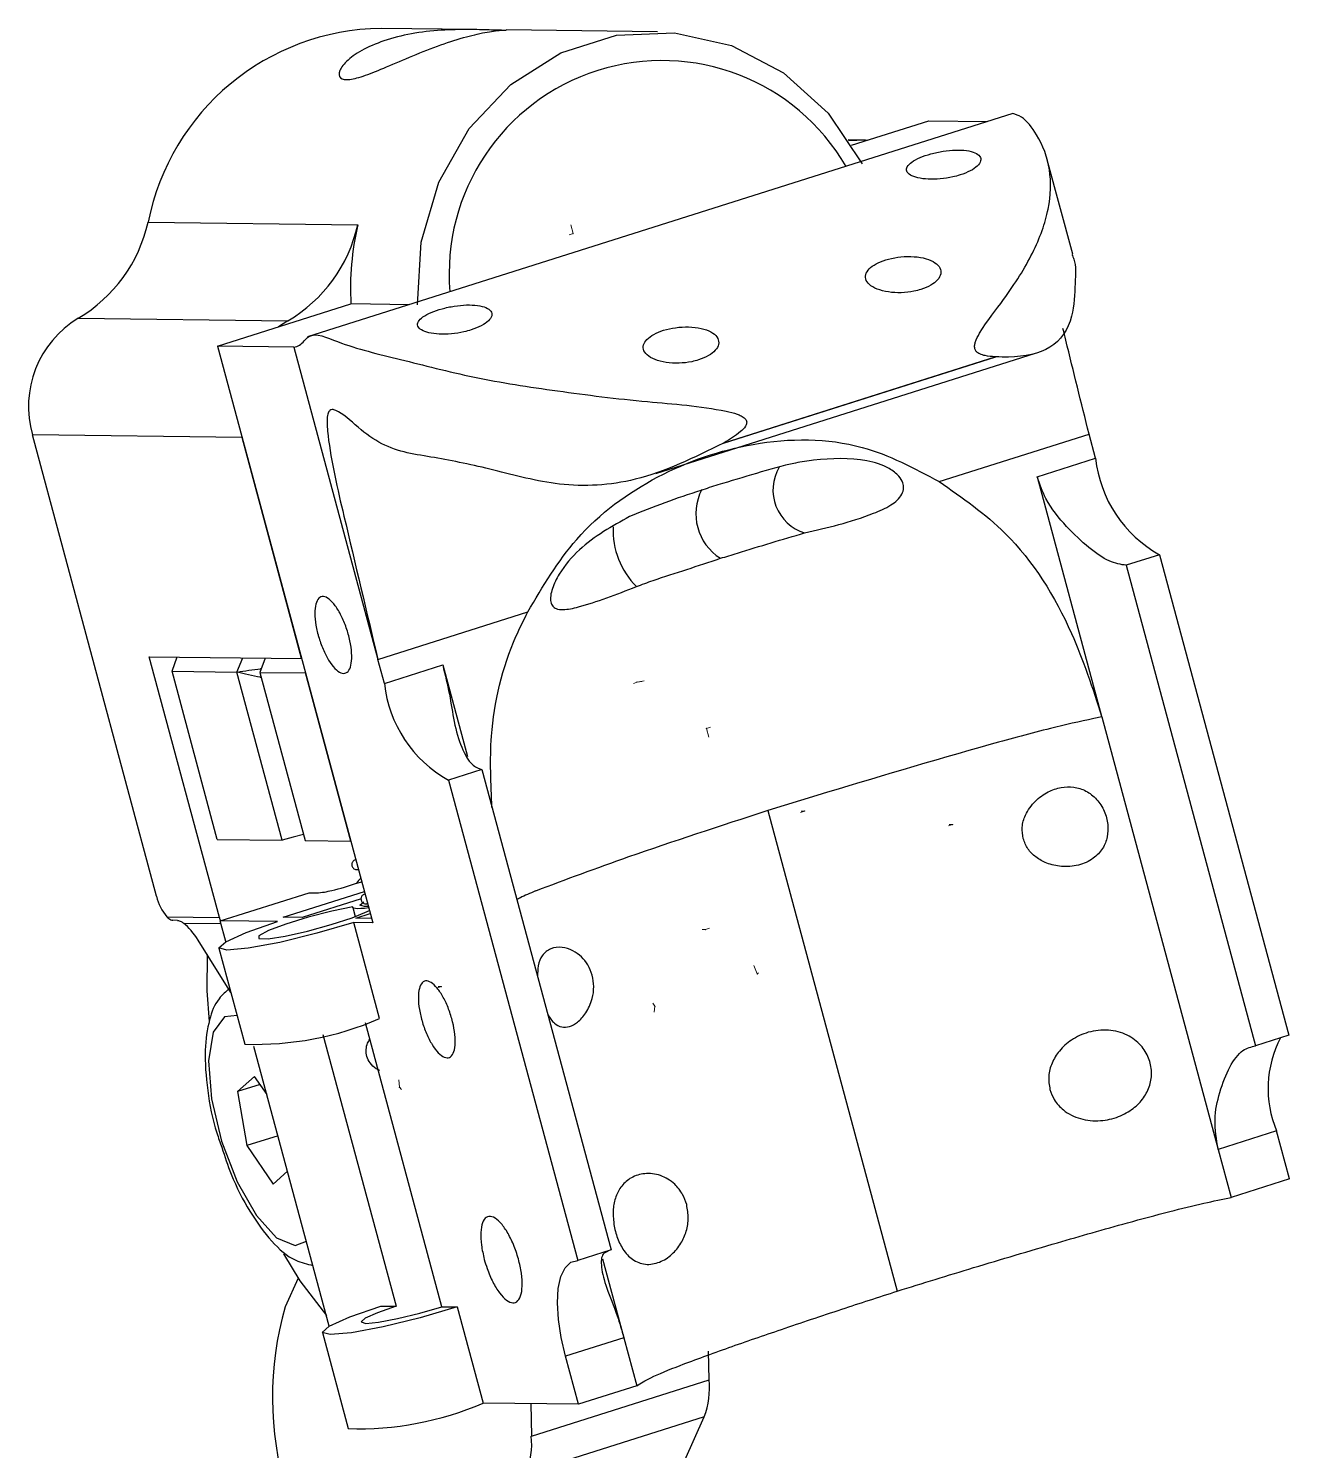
# Model space of a CAD drawing. Header units: millimetres. Extents: x 15 to 1184, y 5 to 836.
# Drawn here: x 769.27 to 794.46, y 677.55 to 705.96 of the extents above; entities that cross this region are included whole.
import ezdxf

# ---------------------------------------------------------------- set-up
doc = ezdxf.new("R2010")
doc.units = ezdxf.units.MM
doc.header["$PDSIZE"] = -1
doc.layers.get('0').update_dxf_attribs({"lineweight": 18})

msp = doc.modelspace()

# ---------------------------------------------------------------- linework, layer by layer
at = {"color": 7, "linetype": 'Continuous', "lineweight": 25}
for p, q in [((778.141, 705.934), (776.311, 705.956)), ((781.834, 705.888), (778.811, 705.925)), ((788.926, 704.256), (774.84, 699.794)), ((785.709, 703.622), (787.25, 704.11)), ((787.25, 704.11), (788.418, 704.095)), ((785.989, 703.725), (785.641, 703.729)), ((785.813, 703.718), (785.647, 703.72)), ((785.813, 703.718), (785.655, 703.708)), ((786.031, 703.724), (785.813, 703.718)), ((790.125, 701.448), (789.617, 703.334)), ((771.656, 702.086), (775.846, 702.035)), ((773.045, 699.61), (775.708, 700.453)), ((776.877, 700.439), (775.708, 700.453)), ((770.26, 700.169), (774.45, 700.118)), ((774.45, 700.118), (774.263, 699.996)), ((773.045, 699.61), (776.145, 688.094)), ((774.568, 699.591), (773.045, 699.61)), ((774.568, 699.591), (776.247, 693.354)), ((781.799, 697.069), (789.383, 699.472)), ((783.147, 697.673), (788.587, 699.396)), ((783.163, 697.682), (788.576, 699.397)), ((788.587, 699.396), (788.576, 699.397)), ((773.535, 697.787), (769.346, 697.839)), ((771.826, 688.625), (769.346, 697.839)), ((787.459, 696.905), (790.452, 697.853)), ((790.581, 697.374), (790.452, 697.853)), ((774.724, 693.372), (773.535, 697.787)), ((783.163, 697.682), (783.147, 697.673)), ((789.416, 697.004), (790.581, 697.374)), ((789.416, 697.004), (790.703, 692.224)), ((791.86, 695.445), (791.194, 695.234)), ((791.86, 695.445), (794.443, 685.849)), ((791.194, 695.234), (793.777, 685.638)), ((776.247, 693.354), (779.24, 694.302)), ((771.677, 693.409), (774.724, 693.372)), ((773.08, 688.198), (771.677, 693.409)), ((772.135, 693.117), (772.239, 693.403)), ((773.43, 693.101), (773.548, 693.387)), ((773.994, 693.381), (773.887, 693.095)), ((776.377, 692.874), (776.247, 693.354)), ((772.135, 693.117), (773.43, 693.101)), ((773.039, 689.758), (772.135, 693.117)), ((774.334, 689.742), (773.43, 693.101)), ((773.887, 693.095), (774.801, 693.084)), ((773.887, 693.095), (774.791, 689.737)), ((775.706, 689.726), (774.801, 693.084)), ((776.377, 692.874), (777.542, 693.243)), ((777.542, 693.243), (778.034, 691.417)), ((790.707, 692.206), (790.547, 692.174)), ((790.703, 692.224), (790.707, 692.206)), ((790.707, 692.206), (793.032, 683.569)), ((778.321, 691.156), (777.655, 690.945)), ((778.321, 691.156), (780.904, 681.56)), ((777.655, 690.945), (780.238, 681.349)), ((785.012, 690.636), (784.038, 690.334)), ((784.038, 690.334), (786.622, 680.738)), ((773.039, 689.758), (774.334, 689.742)), ((774.791, 689.737), (775.706, 689.726)), ((775.823, 688.887), (775.924, 688.915)), ((773.098, 688.132), (774.873, 688.694)), ((774.352, 688.204), (775.977, 688.718)), ((775.91, 688.572), (774.733, 688.199)), ((774.873, 688.694), (775.026, 688.692)), ((772.031, 688.211), (773.08, 688.198)), ((774.733, 688.199), (774.352, 688.204)), ((775.744, 688.403), (775.794, 688.218)), ((775.804, 688.186), (776.095, 688.278)), ((776.121, 688.182), (775.804, 688.186)), ((772.245, 688.143), (772.15, 688.145)), ((773.113, 688.073), (772.37, 688.082)), ((774.24, 688.118), (773.098, 688.132)), ((773.209, 687.718), (773.098, 688.132)), ((776.281, 686.18), (775.764, 688.099)), ((776.145, 688.094), (775.764, 688.099)), ((773.309, 686.704), (772.658, 687.746)), ((773.071, 687.588), (773.588, 685.669)), ((777.526, 680.426), (776, 686.094)), ((775.276, 680.041), (773.772, 685.627)), ((775.15, 685.865), (776.612, 680.437)), ((794.443, 685.849), (793.777, 685.638)), ((773.783, 685.027), (773.444, 684.722)), ((773.894, 684.864), (773.444, 684.722)), ((774.032, 684.662), (773.783, 685.027)), ((773.444, 684.722), (773.63, 683.646)), ((794.198, 683.939), (793.032, 683.569)), ((794.456, 682.979), (794.198, 683.939)), ((774.252, 683.843), (773.63, 683.646)), ((773.63, 683.646), (774.154, 682.877)), ((793.032, 683.569), (793.291, 682.61)), ((774.154, 682.877), (774.442, 683.137)), ((794.456, 682.979), (793.291, 682.61)), ((780.904, 681.56), (780.238, 681.349)), ((780.736, 681.382), (781.159, 679.808)), ((774.653, 680.997), (774.394, 680.423)), ((776.307, 680.441), (776.612, 680.437)), ((777.526, 680.426), (777.831, 680.422)), ((777.831, 680.422), (778.347, 678.503)), ((775.138, 679.911), (775.654, 677.992)), ((781.159, 679.808), (779.993, 679.439)), ((781.159, 679.808), (781.417, 678.849)), ((780.252, 678.479), (779.993, 679.439)), ((782.863, 678.965), (782.849, 679.542)), ((779.312, 677.84), (782.863, 678.965)), ((781.417, 678.849), (780.252, 678.479)), ((780.252, 678.479), (778.347, 678.503)), ((779.299, 678.491), (779.312, 677.84)), ((782.767, 678.227), (779.216, 677.102)), ((782.095, 676.736), (782.767, 678.227))]:
    msp.add_line(p, q, dxfattribs=at)
at = {"color": 7, "linetype": 'Continuous'}
for p, q in [((780.147, 701.86), (780.067, 701.834)), ((780.147, 701.86), (780.101, 702.032)), ((781.42, 692.901), (781.351, 692.876)), ((781.42, 692.901), (781.373, 692.88)), ((781.42, 692.901), (781.566, 692.929)), ((781.42, 692.901), (781.526, 692.913)), ((782.808, 691.975), (782.888, 692.001)), ((782.808, 691.975), (782.855, 691.803)), ((784.771, 690.325), (784.691, 690.3)), ((784.771, 690.325), (784.702, 690.326)), ((787.726, 690.056), (787.646, 690.031)), ((787.726, 690.056), (787.658, 690.057)), ((782.79, 687.959), (782.722, 687.959)), ((782.79, 687.959), (782.87, 687.984)), ((783.823, 687.074), (783.759, 687.24)), ((783.823, 687.074), (783.849, 687.097)), ((777.516, 686.822), (777.436, 686.796)), ((777.516, 686.822), (777.448, 686.823)), ((781.781, 686.427), (781.741, 686.489)), ((781.781, 686.427), (781.764, 686.307)), ((776.676, 684.81), (776.668, 684.961)), ((776.676, 684.81), (776.718, 684.768))]:
    msp.add_line(p, q, dxfattribs=at)
at = {"color": 7, "linetype": 'Continuous', "lineweight": 25}
for points in [[(777.041, 700.437), (777.112, 701.689), (777.461, 702.886), (778.069, 703.956), (778.899, 704.834), (779.9, 705.469), (781.014, 705.821), (782.173, 705.871), (783.307, 705.615), (784.35, 705.068), (785.239, 704.264), (785.919, 703.25)], [(774.759, 689.857), (774.556, 689.807), (774.334, 689.742)], [(776.057, 688.421), (775.979, 688.418), (775.889, 688.444), (775.964, 688.514)], [(775.744, 688.412), (775.327, 688.327), (774.855, 688.206), (774.408, 688.069), (774.06, 687.938), (773.869, 687.836), (773.866, 687.779), (774.052, 687.777), (774.397, 687.83), (774.842, 687.929), (775.314, 688.058), (775.734, 688.196), (776.032, 688.318), (776.078, 688.343)], [(776.064, 688.393), (776.063, 688.392), (775.978, 688.383), (775.906, 688.377), (775.846, 688.375), (775.799, 688.378), (775.766, 688.385), (775.748, 688.396), (775.744, 688.412)], [(775.764, 688.099), (775.026, 687.884), (774.285, 687.704), (773.653, 687.585), (773.227, 687.546), (773.07, 687.592), (773.208, 687.717), (773.619, 687.902), (774.24, 688.118)], [(772.836, 687.461), (772.828, 686.737), (772.875, 686.12)], [(773.433, 686.245), (773.186, 686.215), (772.957, 685.907), (772.865, 685.336), (772.922, 684.577), (773.12, 683.734), (773.433, 682.921), (773.819, 682.247), (774.224, 681.802), (774.595, 681.649), (774.819, 681.737)], [(774.359, 681.485), (774.689, 680.941), (775.22, 680.249)], [(779.993, 679.439), (779.907, 679.813), (779.854, 680.173), (779.835, 680.504), (779.851, 680.793), (779.902, 681.031), (779.986, 681.206), (780.1, 681.314), (780.238, 681.349)], [(777.831, 680.422), (777.093, 680.207), (776.352, 680.027), (775.72, 679.908), (775.293, 679.869), (775.137, 679.915), (775.275, 680.04), (775.686, 680.225), (776.307, 680.441)], [(776.612, 680.437), (776.239, 680.307), (775.992, 680.197), (775.91, 680.122), (776.003, 680.094), (776.259, 680.117), (776.639, 680.189), (777.083, 680.297), (777.526, 680.426)]]:
    msp.add_lwpolyline(points, dxfattribs=at)
for centre, radius, start, end in [((776.37, 701.15), 4.806, 90.7085, 168.7643), ((781.923, 701.061), 4.253, 30.2251, 184.9286), ((768.749, 702.737), 2.979, 300.4835, 347.396), ((772.938, 702.685), 2.979, 300.4835, 347.396), ((781.229, 700.77), 5.529, 166.7782, 183.2866), ((771.333, 698.403), 2.066, 121.2981, 195.8611), ((793.085, 697.645), 2.519, 186.1945, 240.8856), ((785.036, 696.738), 0.898, 149.5741, 252.7004), ((783.646, 696.262), 1.048, 152.5615, 237.87), ((782.56, 695.945), 1.617, 177.968, 224.6649), ((778.88, 693.146), 2.519, 186.1945, 240.8856), ((774.501, 692.426), 3.778, 282.6161, 290.4755), ((776.221, 688.613), 0.487, 130.4004, 145.9908), ((772.832, 688.865), 1.034, 193.3975, 219.2175), ((774.931, 690.266), 1.576, 273.4548, 284.5145), ((773.587, 688.335), 0.525, 195.0503, 202.5833), ((773.793, 691.941), 6.275, 268.1204, 293.351), ((796.206, 684.784), 2.179, 152.3064, 202.8139), ((780.657, 678.622), 6.517, 163.9608, 196.7905), ((781.183, 678.808), 1.687, 339.86, 5.3544), ((775.86, 684.264), 6.275, 268.1204, 293.351), ((777.632, 677.683), 1.687, 339.86, 5.3544)]:
    msp.add_arc(centre, radius, start, end, dxfattribs=at)
msp.add_ellipse((772.496, 687.702), major_axis=(0.289, -0.431), ratio=0.309131, start_param=1.465745, end_param=2.408832, dxfattribs=at)
for points, knots in [([(776.429, 705.731), (776.268, 705.671), (775.947, 705.552), (775.624, 705.32), (775.456, 705.103), (775.47, 704.951), (775.659, 704.918), (775.985, 705.006), (776.418, 705.183), (776.939, 705.411), (777.5, 705.634), (778.025, 705.799), (778.448, 705.893), (778.736, 705.925), (778.789, 705.924), (778.811, 705.923)], [0, 0, 0, 0, 0.376141, 0.751813, 1.139798, 1.53938, 1.92476, 2.29169, 2.664911, 3.058606, 3.456351, 3.836053, 4.204255, 4.58253, 4.857066, 4.857066, 4.857066, 4.857066]), ([(778.717, 705.92), (778.657, 705.921), (778.521, 705.924), (778.116, 705.937), (777.587, 705.931), (776.985, 705.878), (776.612, 705.78), (776.429, 705.731)], [0, 0, 0, 0, 0.367832, 0.8312, 1.31571, 1.820195, 2.310153, 2.310153, 2.310153, 2.310153]), ([(788.576, 699.397), (788.509, 699.402), (788.409, 699.409), (788.29, 699.442), (788.228, 699.476), (788.195, 699.507), (788.175, 699.543), (788.165, 699.58), (788.165, 699.63), (788.191, 699.738), (788.389, 700.086), (788.857, 700.665), (789.369, 701.489), (789.682, 702.352), (789.705, 703.162), (789.476, 703.766), (789.157, 704.186), (788.985, 704.238), (788.926, 704.256)], [0, 0, 0, 0, 0.16421, 0.246457, 0.27869, 0.31121, 0.329012, 0.346895, 0.368384, 0.405794, 0.531157, 1.130615, 2.070143, 3.036234, 3.975377, 4.939362, 5.573364, 5.904397, 5.904397, 5.904397, 5.904397]), ([(787.877, 703.029), (787.948, 703.055), (788.09, 703.107), (788.232, 703.208), (788.3, 703.311), (788.282, 703.405), (788.182, 703.479), (788.011, 703.523), (787.788, 703.532), (787.538, 703.508), (787.289, 703.454), (787.068, 703.379), (786.901, 703.289), (786.807, 703.195), (786.797, 703.103), (786.871, 703.025), (787.022, 702.968), (787.233, 702.94), (787.479, 702.946), (787.703, 702.979), (787.828, 703.015), (787.877, 703.029)], [0, 0, 0, 0, 0.184087, 0.368167, 0.552444, 0.737026, 0.9217, 1.106207, 1.290487, 1.474706, 1.659004, 1.843335, 2.027658, 2.211989, 2.396258, 2.580474, 2.764815, 2.949394, 3.134071, 3.318571, 3.434564, 3.434564, 3.434564, 3.434564]), ([(787.093, 700.743), (787.162, 700.769), (787.3, 700.822), (787.437, 700.934), (787.504, 701.055), (787.487, 701.176), (787.386, 701.284), (787.205, 701.364), (786.965, 701.405), (786.699, 701.4), (786.446, 701.355), (786.233, 701.279), (786.077, 701.181), (785.988, 701.068), (785.977, 700.95), (786.051, 700.837), (786.21, 700.745), (786.436, 700.686), (786.695, 700.671), (786.924, 700.696), (787.047, 700.73), (787.093, 700.743)], [0, 0, 0, 0, 0.186529, 0.372961, 0.562174, 0.758214, 0.96221, 1.17206, 1.382079, 1.585334, 1.778123, 1.962563, 2.14478, 2.331344, 2.526651, 2.731334, 2.941677, 3.151087, 3.353785, 3.547946, 3.662304, 3.662304, 3.662304, 3.662304]), ([(790.107, 701.443), (790.122, 701.411), (790.199, 701.243), (790.171, 700.901), (790.143, 700.082), (789.738, 699.521), (789.107, 699.386), (788.672, 699.394), (788.587, 699.396)], [0, 0, 0, 0, 0.142892, 0.741715, 1.357604, 2.198033, 3.034674, 3.240745, 3.240745, 3.240745, 3.240745]), ([(778.111, 699.935), (778.182, 699.961), (778.324, 700.014), (778.466, 700.115), (778.534, 700.217), (778.517, 700.312), (778.417, 700.385), (778.245, 700.429), (778.022, 700.439), (777.772, 700.414), (777.523, 700.361), (777.302, 700.285), (777.135, 700.196), (777.041, 700.101), (777.031, 700.01), (777.105, 699.931), (777.256, 699.875), (777.467, 699.847), (777.713, 699.852), (777.937, 699.885), (778.062, 699.921), (778.111, 699.935)], [0, 0, 0, 0, 0.184087, 0.368167, 0.552444, 0.737026, 0.9217, 1.106207, 1.290487, 1.474706, 1.659004, 1.843335, 2.027658, 2.211989, 2.396258, 2.580474, 2.764815, 2.949394, 3.134071, 3.318571, 3.434564, 3.434564, 3.434564, 3.434564]), ([(774.568, 699.591), (774.607, 699.6), (774.72, 699.626), (774.905, 699.937), (775.618, 699.599), (776.656, 699.364), (778.146, 698.969), (779.813, 698.712), (781.518, 698.497), (782.755, 698.416), (783.379, 698.271), (783.507, 698.219), (783.572, 698.18), (783.606, 698.131), (783.615, 698.096), (783.61, 698.054), (783.575, 697.983), (783.429, 697.843), (783.275, 697.75), (783.163, 697.682)], [0, 0, 0, 0, 0.225409, 0.64998, 1.521203, 3.110846, 4.700778, 6.291138, 7.881221, 9.209151, 9.399973, 9.468461, 9.553327, 9.583857, 9.614635, 9.641933, 9.687431, 9.810804, 10.142287, 10.142287, 10.142287, 10.142287]), ([(782.654, 699.337), (782.723, 699.363), (782.861, 699.416), (782.998, 699.527), (783.065, 699.649), (783.048, 699.77), (782.947, 699.878), (782.766, 699.958), (782.526, 699.999), (782.26, 699.994), (782.007, 699.949), (781.794, 699.873), (781.638, 699.774), (781.549, 699.662), (781.538, 699.544), (781.612, 699.431), (781.771, 699.339), (781.997, 699.28), (782.256, 699.265), (782.485, 699.289), (782.608, 699.324), (782.654, 699.337)], [0, 0, 0, 0, 0.186529, 0.372961, 0.562174, 0.758214, 0.96221, 1.17206, 1.382079, 1.585334, 1.778123, 1.962563, 2.14478, 2.331344, 2.526651, 2.731334, 2.941677, 3.151087, 3.353785, 3.547946, 3.662304, 3.662304, 3.662304, 3.662304]), ([(790.452, 697.853), (790.296, 698.479), (790.121, 699.183), (789.95, 699.886), (789.931, 699.964)], [0, 0, 0, 0, 1.932016, 2.174638, 2.174638, 2.174638, 2.174638]), ([(783.147, 697.673), (782.566, 697.387), (781.496, 696.861), (779.891, 696.774), (778.543, 697.158), (777.35, 697.402), (776.48, 697.516), (775.85, 697.974), (775.522, 698.296), (775.337, 698.351), (775.284, 698.331), (775.247, 698.27), (775.222, 698.107), (775.284, 697.423), (775.666, 695.798), (776.021, 694.307), (776.247, 693.354)], [0, 0, 0, 0, 1.7475, 3.213718, 4.576604, 5.932832, 7.291759, 7.968887, 8.645018, 8.764974, 8.858815, 8.952833, 9.085842, 9.424701, 10.907094, 13.537801, 13.537801, 13.537801, 13.537801]), ([(779.24, 694.302), (779.541, 694.81), (780.204, 695.93), (781.814, 697.1), (783.783, 697.772), (785.812, 697.784), (786.958, 697.173), (787.459, 696.905)], [0, 0, 0, 0, 1.704272, 3.752058, 5.823903, 8.095828, 9.859847, 9.859847, 9.859847, 9.859847]), ([(784.95, 697.337), (784.829, 697.319), (784.442, 697.261), (783.805, 697.068), (783.292, 696.916), (783.036, 696.84)], [0, 0, 0, 0, 0.368621, 1.174458, 1.981613, 1.981613, 1.981613, 1.981613]), ([(784.769, 695.881), (785.223, 695.985), (785.789, 696.116), (786.435, 696.392), (786.625, 696.532), (786.72, 696.649), (786.754, 696.772), (786.735, 696.897), (786.645, 697.04), (786.41, 697.215), (785.833, 697.4), (785.31, 697.363), (784.95, 697.337)], [0, 0, 0, 0, 1.421495, 1.778547, 1.929853, 2.08251, 2.219894, 2.339076, 2.515666, 2.789805, 3.274839, 4.342908, 4.342908, 4.342908, 4.342908]), ([(791.194, 695.234), (791.085, 695.25), (790.868, 695.282), (790.447, 695.573), (789.996, 695.998), (789.596, 696.484), (789.467, 696.855), (789.416, 697.004)], [0, 0, 0, 0, 0.553434, 1.10657, 1.667795, 2.250591, 2.640929, 2.640929, 2.640929, 2.640929]), ([(783.036, 696.84), (782.923, 696.803), (782.57, 696.688), (781.975, 696.492), (781.508, 696.303), (781.274, 696.208)], [0, 0, 0, 0, 0.354618, 1.11329, 1.87288, 1.87288, 1.87288, 1.87288]), ([(787.459, 696.905), (787.919, 696.585), (789.019, 695.82), (790.087, 694.109), (790.521, 692.781), (790.703, 692.224)], [0, 0, 0, 0, 1.735745, 4.153658, 5.899991, 5.899991, 5.899991, 5.899991]), ([(781.274, 696.208), (780.924, 696.014), (780.398, 695.723), (779.911, 695.159), (779.741, 694.819), (779.693, 694.625), (779.694, 694.5), (779.735, 694.414), (779.817, 694.358), (779.983, 694.339), (780.501, 694.453), (781.013, 694.653), (781.409, 694.808)], [0, 0, 0, 0, 1.161004, 1.744363, 2.036552, 2.17702, 2.318586, 2.444645, 2.561986, 2.755641, 3.11106, 4.318457, 4.318457, 4.318457, 4.318457]), ([(783.089, 695.374), (783.202, 695.408), (783.542, 695.512), (784.101, 695.685), (784.547, 695.816), (784.769, 695.881)], [0, 0, 0, 0, 0.350156, 1.052663, 1.755456, 1.755456, 1.755456, 1.755456]), ([(781.409, 694.808), (781.521, 694.85), (781.855, 694.975), (782.421, 695.15), (782.866, 695.299), (783.089, 695.374)], [0, 0, 0, 0, 0.353379, 1.062848, 1.772577, 1.772577, 1.772577, 1.772577]), ([(775.052, 693.846), (775.041, 693.889), (775.009, 694.017), (774.983, 694.224), (774.992, 694.428), (775.043, 694.567), (775.129, 694.624), (775.241, 694.593), (775.365, 694.477), (775.489, 694.29), (775.598, 694.053), (775.679, 693.791), (775.724, 693.536), (775.728, 693.315), (775.69, 693.153), (775.614, 693.07), (775.509, 693.073), (775.387, 693.163), (775.262, 693.33), (775.147, 693.555), (775.082, 693.738), (775.055, 693.835), (775.052, 693.846)], [0, 0, 0, 0, 0.097428, 0.294407, 0.491387, 0.688366, 0.885345, 1.082325, 1.279304, 1.476283, 1.673262, 1.870242, 2.067221, 2.2642, 2.46118, 2.658159, 2.855138, 3.052117, 3.249097, 3.446076, 3.643055, 3.669027, 3.669027, 3.669027, 3.669027]), ([(778.526, 690.394), (778.504, 690.871), (778.449, 692.034), (778.776, 693.376), (779.159, 694.14), (779.24, 694.302)], [0, 0, 0, 0, 1.436585, 3.505414, 4.058061, 4.058061, 4.058061, 4.058061]), ([(773.43, 693.101), (773.433, 693.102), (773.509, 693.114), (773.665, 693.137), (773.835, 693.161), (773.911, 693.17), (773.915, 693.17)], [0, 0, 0, 0, 0.0097886, 0.2420778, 0.4762044, 0.4900093, 0.4900093, 0.4900093, 0.4900093]), ([(773.915, 692.993), (773.908, 692.995), (773.831, 693.009), (773.661, 693.047), (773.507, 693.082), (773.433, 693.1), (773.43, 693.101)], [0, 0, 0, 0, 0.0222549, 0.2551145, 0.4867082, 0.4964853, 0.4964853, 0.4964853, 0.4964853]), ([(777.542, 693.243), (777.59, 693.047), (777.685, 692.655), (777.767, 692.073), (777.912, 691.571), (778.116, 691.229), (778.256, 691.179), (778.321, 691.156)], [0, 0, 0, 0, 0.438875, 0.87561, 1.37672, 1.890733, 2.331139, 2.331139, 2.331139, 2.331139]), ([(790.547, 692.174), (790.261, 692.111), (789.601, 691.964), (787.677, 691.44), (786.156, 690.981), (785.012, 690.636)], [0, 0, 0, 0, 0.915687, 2.11545, 5.746765, 5.746765, 5.746765, 5.746765]), ([(789.136, 689.775), (789.163, 689.704), (789.218, 689.563), (789.389, 689.396), (789.617, 689.27), (789.911, 689.204), (790.241, 689.226), (790.536, 689.357), (790.731, 689.565), (790.826, 689.806), (790.838, 690.065), (790.768, 690.33), (790.617, 690.569), (790.4, 690.738), (790.148, 690.817), (789.884, 690.808), (789.616, 690.715), (789.359, 690.53), (789.18, 690.279), (789.099, 690.009), (789.124, 689.851), (789.136, 689.775)], [0, 0, 0, 0, 0.229143, 0.457498, 0.710217, 1.013043, 1.357186, 1.692008, 1.97718, 2.233273, 2.492785, 2.768442, 3.053431, 3.329788, 3.58879, 3.844892, 4.123427, 4.4423, 4.790246, 5.040369, 5.272285, 5.272285, 5.272285, 5.272285]), ([(784.038, 690.334), (783.078, 690.023), (781.385, 689.474), (779.998, 688.954), (779.398, 688.729)], [0, 0, 0, 0, 2.786042, 4.91095, 4.91095, 4.91095, 4.91095]), ([(775.799, 689.353), (775.788, 689.348), (775.77, 689.342), (775.751, 689.324), (775.737, 689.305), (775.728, 689.282), (775.724, 689.257), (775.728, 689.231), (775.737, 689.208), (775.751, 689.189), (775.772, 689.171), (775.799, 689.159), (775.828, 689.156), (775.844, 689.159), (775.852, 689.161)], [0, 0, 0, 0, 0.0353485, 0.0564457, 0.0796447, 0.1045414, 0.130467, 0.1565658, 0.1819504, 0.2058698, 0.2278196, 0.2649297, 0.2938149, 0.3161297, 0.3161297, 0.3161297, 0.3161297]), ([(775.984, 688.669), (775.972, 688.665), (775.955, 688.658), (775.935, 688.64), (775.921, 688.621), (775.912, 688.598), (775.908, 688.573), (775.912, 688.547), (775.921, 688.524), (775.935, 688.505), (775.956, 688.487), (775.983, 688.475), (776.012, 688.472), (776.029, 688.475), (776.036, 688.477)], [0, 0, 0, 0, 0.0353485, 0.0564457, 0.0796447, 0.1045414, 0.130467, 0.1565658, 0.1819504, 0.2058698, 0.2278196, 0.2649297, 0.2938149, 0.3161297, 0.3161297, 0.3161297, 0.3161297]), ([(779.398, 688.73), (779.285, 688.683), (779.135, 688.619), (779.044, 688.568), (779.021, 688.555)], [0, 0, 0, 0, 0.3110232, 0.4161715, 0.4161715, 0.4161715, 0.4161715]), ([(772.031, 688.211), (772.058, 688.188), (772.101, 688.151), (772.137, 688.146), (772.15, 688.145)], [0, 0, 0, 0, 0.0895046, 0.1419835, 0.1419835, 0.1419835, 0.1419835]), ([(772.245, 688.143), (772.267, 688.139), (772.303, 688.131), (772.352, 688.095), (772.37, 688.082)], [0, 0, 0, 0, 0.0887146, 0.1423635, 0.1423635, 0.1423635, 0.1423635]), ([(780.529, 687.049), (780.503, 687.119), (780.452, 687.261), (780.311, 687.427), (780.132, 687.552), (779.915, 687.618), (779.693, 687.594), (779.525, 687.461), (779.44, 687.256), (779.437, 687.093), (779.435, 687.018)], [0, 0, 0, 0, 0.184268, 0.367902, 0.571129, 0.81465, 1.091396, 1.360647, 1.589972, 1.78655, 1.78655, 1.78655, 1.78655]), ([(779.64, 686.256), (779.682, 686.195), (779.764, 686.076), (779.916, 686.002), (780.076, 686.011), (780.245, 686.106), (780.412, 686.292), (780.528, 686.544), (780.572, 686.814), (780.543, 686.972), (780.529, 687.049)], [0, 0, 0, 0, 0.221409, 0.429285, 0.634833, 0.858386, 1.114314, 1.393576, 1.594326, 1.780462, 1.780462, 1.780462, 1.780462]), ([(773.287, 686.787), (773.21, 686.721), (773.014, 686.55), (772.86, 686.131), (772.773, 685.539), (772.829, 684.767), (772.959, 684.078), (773.095, 683.706), (773.129, 683.611)], [0, 0, 0, 0, 0.350067, 0.903065, 1.585445, 2.366602, 3.119932, 3.378462, 3.378462, 3.378462, 3.378462]), ([(777.118, 686.169), (777.108, 686.212), (777.076, 686.34), (777.05, 686.547), (777.059, 686.751), (777.11, 686.89), (777.196, 686.947), (777.307, 686.916), (777.432, 686.8), (777.556, 686.613), (777.664, 686.376), (777.746, 686.114), (777.791, 685.859), (777.795, 685.638), (777.757, 685.476), (777.681, 685.393), (777.576, 685.396), (777.454, 685.486), (777.328, 685.653), (777.214, 685.878), (777.148, 686.061), (777.122, 686.158), (777.118, 686.169)], [0, 0, 0, 0, 0.097428, 0.294407, 0.491387, 0.688366, 0.885345, 1.082325, 1.279304, 1.476283, 1.673262, 1.870242, 2.067221, 2.2642, 2.46118, 2.658159, 2.855138, 3.052117, 3.249097, 3.446076, 3.643055, 3.669027, 3.669027, 3.669027, 3.669027]), ([(789.671, 684.764), (789.656, 684.853), (789.628, 685.031), (789.702, 685.302), (789.856, 685.553), (790.103, 685.774), (790.441, 685.93), (790.835, 685.974), (791.209, 685.879), (791.491, 685.668), (791.655, 685.402), (791.714, 685.12), (791.677, 684.843), (791.549, 684.587), (791.334, 684.369), (791.036, 684.204), (790.669, 684.122), (790.277, 684.158), (789.955, 684.319), (789.753, 684.539), (789.696, 684.695), (789.671, 684.764)], [0, 0, 0, 0, 0.272388, 0.544153, 0.831741, 1.160963, 1.538136, 1.946502, 2.34061, 2.68539, 2.98839, 3.271711, 3.550753, 3.836637, 4.14152, 4.479401, 4.859167, 5.267788, 5.66017, 5.940667, 6.165095, 6.165095, 6.165095, 6.165095]), ([(776.288, 685.142), (776.262, 685.153), (776.186, 685.186), (776.088, 685.285), (776.021, 685.422), (776.007, 685.562), (776.031, 685.683), (776.071, 685.743), (776.088, 685.768)], [0, 0, 0, 0, 0.0886724, 0.2555921, 0.4014748, 0.5388722, 0.6758239, 0.7695977, 0.7695977, 0.7695977, 0.7695977]), ([(793.032, 683.569), (792.998, 683.768), (792.93, 684.164), (793.061, 684.747), (793.255, 685.244), (793.504, 685.573), (793.692, 685.617), (793.777, 685.638)], [0, 0, 0, 0, 0.462278, 0.922209, 1.445768, 1.980487, 2.427855, 2.427855, 2.427855, 2.427855]), ([(773.129, 683.611), (773.188, 683.43), (773.339, 682.969), (773.683, 682.304), (774.111, 681.723), (774.516, 681.353), (774.833, 681.279), (774.95, 681.252)], [0, 0, 0, 0, 0.482995, 1.228818, 1.994921, 2.715324, 3.139376, 3.139376, 3.139376, 3.139376]), ([(782.415, 682.465), (782.431, 682.376), (782.462, 682.199), (782.415, 681.927), (782.303, 681.675), (782.118, 681.454), (781.87, 681.297), (781.59, 681.251), (781.333, 681.345), (781.139, 681.555), (781.014, 681.82), (780.948, 682.103), (780.939, 682.38), (780.991, 682.636), (781.113, 682.856), (781.31, 683.022), (781.579, 683.105), (781.89, 683.07), (782.159, 682.91), (782.336, 682.691), (782.39, 682.535), (782.415, 682.465)], [0, 0, 0, 0, 0.234469, 0.468403, 0.715956, 0.999348, 1.324016, 1.675534, 2.014779, 2.311564, 2.572384, 2.816264, 3.056462, 3.302548, 3.564989, 3.855835, 4.182735, 4.534473, 4.872232, 5.113682, 5.306868, 5.306868, 5.306868, 5.306868]), ([(786.622, 680.738), (787.127, 680.895), (788.175, 681.219), (789.713, 681.675), (791.027, 682.053), (792.013, 682.317), (792.727, 682.494), (793.112, 682.573), (793.291, 682.61)], [0, 0, 0, 0, 1.623534, 3.363676, 4.782667, 5.635959, 6.328013, 6.929477, 6.929477, 6.929477, 6.929477]), ([(778.372, 681.372), (778.35, 681.469), (778.305, 681.663), (778.295, 681.921), (778.329, 682.116), (778.407, 682.227), (778.52, 682.241), (778.655, 682.157), (778.797, 681.984), (778.929, 681.741), (779.037, 681.456), (779.109, 681.161), (779.137, 680.889), (779.117, 680.672), (779.051, 680.532), (778.948, 680.487), (778.818, 680.542), (778.677, 680.689), (778.54, 680.913), (778.436, 681.154), (778.39, 681.311), (778.372, 681.372)], [0, 0, 0, 0, 0.221614, 0.443229, 0.664843, 0.886458, 1.108072, 1.329687, 1.551301, 1.772916, 1.99453, 2.216145, 2.437759, 2.659374, 2.880988, 3.102603, 3.324217, 3.545831, 3.767446, 3.98906, 4.127765, 4.127765, 4.127765, 4.127765]), ([(780.848, 681.53), (780.81, 681.52), (780.713, 681.492), (780.694, 681.23), (780.801, 680.812), (781.009, 680.328), (781.116, 679.957), (781.159, 679.808)], [0, 0, 0, 0, 0.276448, 0.707224, 1.144299, 1.598173, 1.902164, 1.902164, 1.902164, 1.902164]), ([(781.417, 678.849), (781.498, 678.9), (781.678, 679.013), (782.344, 679.282), (783.243, 679.609), (784.34, 679.986), (785.459, 680.363), (786.25, 680.618), (786.622, 680.738)], [0, 0, 0, 0, 0.622379, 1.386052, 2.410295, 3.42939, 4.551795, 5.545355, 5.545355, 5.545355, 5.545355])]:
    msp.add_open_spline(points, degree=3, knots=knots, dxfattribs=at)
at = {"color": 7, "linetype": 'Continuous'}
for p in [(780.147, 701.86), (781.42, 692.901), (781.42, 692.901), (782.808, 691.975), (784.771, 690.325), (787.726, 690.056), (782.79, 687.959), (783.823, 687.074), (777.516, 686.822), (781.781, 686.427), (776.676, 684.81)]:
    msp.add_point(p, dxfattribs=at)

doc.saveas('drawing.dxf')
